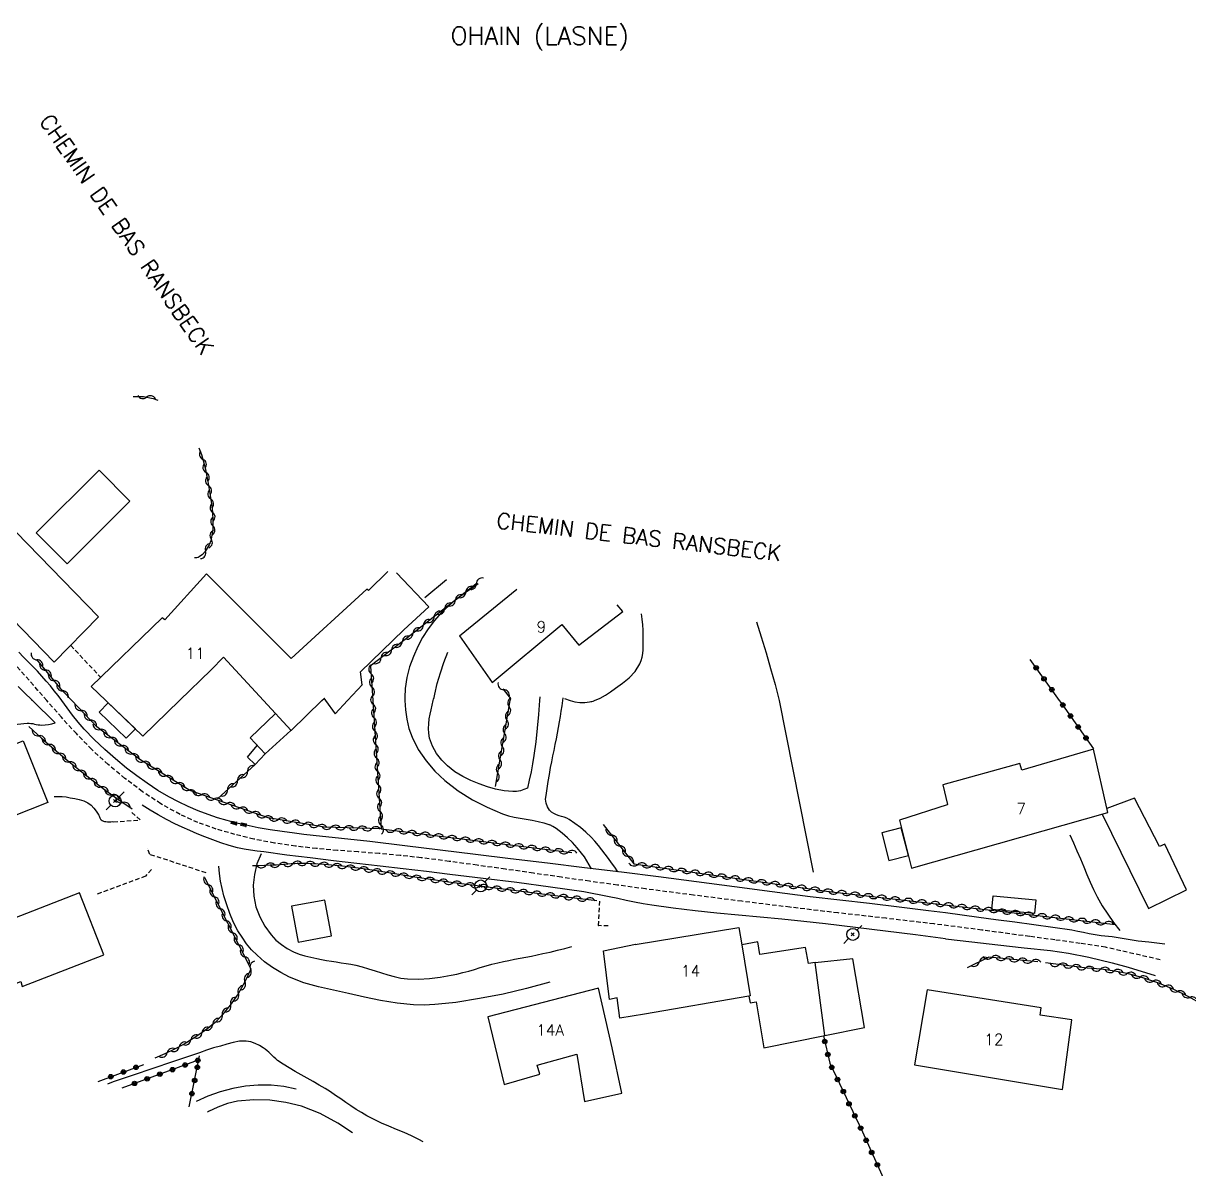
# Model space of a CAD drawing. Header units: millimetres. Extents: x 156000 to 157001, y 155000 to 156000.
# Drawn here: x 156392.4 to 156522.5, y 155118.7 to 155246.5 of the extents above; entities that cross this region are included whole.
import ezdxf
from ezdxf.enums import TextEntityAlignment as Align

# ---------------------------------------------------------------- set-up
doc = ezdxf.new("R2010")
doc.units = ezdxf.units.MM
doc.linetypes.add('DASHED', pattern=[0.75, 0.5, -0.25])
doc.layers.get('0').update_dxf_attribs({"linetype": 'CONTINUOUS'})
for name, color, linetype in [('W0001', 6, 'DASHED'), ('W0008', 7, 'CONTINUOUS'), ('W0017', 7, 'CONTINUOUS'), ('W0101', 7, 'CONTINUOUS'), ('W0104', 1, 'CONTINUOUS'), ('W0112', 1, 'DASHED'), ('W0211', 2, 'CONTINUOUS'), ('W0300', 7, 'CONTINUOUS'), ('W0303', 7, 'CONTINUOUS'), ('W0310', 3, 'CONTINUOUS'), ('W0323', 7, 'CONTINUOUS'), ('W0330', 7, 'CONTINUOUS'), ('W0401', 7, 'CONTINUOUS'), ('W0473', 7, 'CONTINUOUS'), ('W0515', 5, 'CONTINUOUS'), ('W0989', 7, 'CONTINUOUS'), ('W0991', 7, 'CONTINUOUS')]:
    doc.layers.add(name, color=color, linetype=linetype)
doc.styles.get("Standard").update_dxf_attribs({"font": 'romans.shx', "width": 0.85})

# ---------------------------------------------------------------- blocks, each defined once
blk = doc.blocks.new('T473')
for p, q in [((-0.166667, 0.166667), (0.166667, -0.166667)), ((-0.166667, -0.166667), (0.166667, 0.166667)), ((0.500001, 0.500001), (1.000002, 1.000002)), ((-1.000002, -1.000002), (-0.500001, -0.500001))]:
    blk.add_line(p, q)
blk.add_ellipse((0, 0), major_axis=(0.471405, 0.471405), ratio=1, start_param=5.4977871438, end_param=11.780972451)
blk = doc.blocks.new('T401')
for p, q in [((-0.3, 0.3), (0, 0.3)), ((-0.3, -0.25), (-0.3, 0.3)), ((-0.3, 0.15), (0, 0.15)), ((-0.3, 0), (0, 0)), ((0, 0.3), (0, -0.25)), ((-0.3, -0.15), (0, -0.15)), ((-0.3, -0.25), (-0.3, -0.3)), ((-0.3, -0.3), (0, -0.3)), ((0, -0.3), (0, -0.25))]:
    blk.add_line(p, q)
blk = doc.blocks.new('t310o')
at = {"color": 0, "linetype": 'Continuous'}
for centre, start, end in [((-0.5, 0.38), 216.8699, 323.1304), ((0.5, -0.37), 36.8699, 143.1303)]:
    blk.add_arc(centre, 0.625, start, end, dxfattribs=at)
blk = doc.blocks.new('t323o')
at = {"color": 0, "linetype": 'Continuous'}
for radius in [0.25, 0.15]:
    blk.add_circle((0, 0), radius, dxfattribs=at)

msp = doc.modelspace()

# ---------------------------------------------------------------- linework, layer by layer
at = {"layer": 'W0001'}
for points in [[(156395.02, 155171), (156394.52, 155171.57), (156394.03, 155172.14), (156393.53, 155172.71), (156393.03, 155173.28), (156390.35, 155176.33)], [(156519.18, 155142.11), (156513.09, 155143.5), (156510.28, 155143.94), (156507.46, 155144.32), (156504.64, 155144.7), (156499.31, 155145.42), (156493.97, 155146.1), (156488.62, 155146.73), (156483.27, 155147.33), (156477.9, 155147.97), (156472.53, 155148.63), (156467.16, 155149.31), (156461.8, 155150.01), (156458.67, 155150.43), (156455.54, 155150.86), (156452.41, 155151.31), (156449.28, 155151.76), (156446.16, 155152.21), (156443.03, 155152.65), (156439.9, 155153.08), (156436.76, 155153.48), (156434.43, 155153.74), (156432.1, 155153.95), (156429.76, 155154.13), (156427.43, 155154.3), (156425.09, 155154.51), (156422.75, 155154.77), (156420.42, 155155.11), (156418.11, 155155.56), (156416, 155156.07), (156413.91, 155156.68), (156411.86, 155157.41), (156409.88, 155158.31), (156407.73, 155159.5), (156405.69, 155160.85), (156403.73, 155162.32), (156401.85, 155163.88), (156400.03, 155165.56), (156398.31, 155167.32), (156396.65, 155169.15), (156395.02, 155171)]]:
    msp.add_lwpolyline(points, dxfattribs=at)
at = {"layer": 'W0008'}
for points in [[(156396.68, 155171), (156396.27, 155171.56), (156395.84, 155172.11), (156395.41, 155172.66), (156394.96, 155173.19), (156394.47, 155173.74), (156393.97, 155174.28), (156393.45, 155174.81), (156392.94, 155175.34), (156392.42, 155175.86), (156391.9, 155176.39)], [(156393.41, 155171), (156393.38, 155171.03), (156393.35, 155171.05), (156393.33, 155171.08), (156393.3, 155171.11), (156392.56, 155171.84), (156391.83, 155172.58)], [(156395.96, 155168.54), (156393.41, 155171)], [(156480.16, 155149.11), (156475.93, 155149.69), (156471.7, 155150.25), (156467.47, 155150.81), (156463.24, 155151.35), (156459.12, 155151.87), (156454.99, 155152.37), (156450.86, 155152.87), (156446.73, 155153.37), (156442.81, 155153.86), (156438.89, 155154.34), (156434.96, 155154.82), (156431.04, 155155.29), (156429.99, 155155.41), (156428.94, 155155.52), (156427.88, 155155.63), (156426.83, 155155.74), (156425.78, 155155.85), (156424.73, 155155.96), (156423.68, 155156.09), (156422.63, 155156.23), (156421.28, 155156.41), (156419.94, 155156.61), (156418.59, 155156.83), (156417.25, 155157.1), (156416.18, 155157.35), (156415.12, 155157.63), (156414.07, 155157.95), (156413.02, 155158.3), (156411.9, 155158.73), (156410.78, 155159.2), (156409.69, 155159.71), (156408.62, 155160.27), (156407.4, 155161), (156406.21, 155161.79), (156405.05, 155162.62), (156403.92, 155163.49), (156402.68, 155164.51), (156401.47, 155165.57), (156400.31, 155166.68), (156399.19, 155167.83), (156398.52, 155168.59), (156397.89, 155169.38), (156397.28, 155170.19), (156396.68, 155171)], [(156495.25, 155144.46), (156491.9, 155144.89), (156488.55, 155145.31), (156485.2, 155145.72), (156481.85, 155146.11), (156479.43, 155146.38), (156477.01, 155146.62), (156474.58, 155146.85), (156472.16, 155147.08), (156469.73, 155147.32), (156467.31, 155147.58), (156464.89, 155147.87), (156462.48, 155148.21), (156461.52, 155148.36), (156460.57, 155148.54), (156459.63, 155148.73), (156458.69, 155148.93), (156457.74, 155149.13), (156456.8, 155149.32), (156455.85, 155149.5), (156454.9, 155149.67), (156451.18, 155150.22), (156447.44, 155150.71), (156443.7, 155151.16), (156439.96, 155151.62), (156437.37, 155151.94), (156434.77, 155152.25), (156432.18, 155152.55), (156429.58, 155152.84), (156426.99, 155153.15), (156424.4, 155153.46), (156421.8, 155153.78), (156419.22, 155154.13), (156418.48, 155154.23), (156417.75, 155154.33), (156417.01, 155154.44), (156416.29, 155154.59), (156415.35, 155154.85), (156414.44, 155155.15), (156413.53, 155155.49), (156412.63, 155155.83), (156411.79, 155156.16), (156410.95, 155156.51), (156410.12, 155156.88), (156409.3, 155157.27), (156408.37, 155157.76), (156407.45, 155158.27), (156406.55, 155158.8), (156405.66, 155159.36)], [(156519.73, 155143.84), (156517.93, 155144.08), (156516.74, 155144.2), (156515.17, 155144.44), (156515.17, 155144.44), (156513.83, 155144.65), (156513.83, 155144.65), (156513.83, 155144.65), (156512.62, 155144.79), (156512.62, 155144.79), (156511.29, 155145), (156510.64, 155145.14), (156509.99, 155145.27), (156509.34, 155145.39), (156507.23, 155145.72), (156505.1, 155146.02), (156502.97, 155146.29), (156500.85, 155146.57), (156498.98, 155146.83), (156497.11, 155147.08), (156495.24, 155147.33), (156493.37, 155147.57), (156490.07, 155147.98), (156486.77, 155148.37), (156483.46, 155148.75), (156480.16, 155149.11)], [(156495.25, 155144.46), (156498.17, 155144.11), (156501.1, 155143.78), (156504.03, 155143.45), (156506.96, 155143.14), (156506.96, 155143.14), (156506.96, 155143.14), (156508.98, 155142.84), (156508.98, 155142.84), (156508.98, 155142.84), (156511.23, 155142.38), (156511.23, 155142.38), (156511.23, 155142.38), (156513.82, 155141.78), (156515.64, 155141.28), (156518.62, 155140.37)]]:
    msp.add_lwpolyline(points, dxfattribs=at)
at = {"layer": 'W0017'}
for points in [[(156443.13, 155184.02), (156443.12, 155184.01), (156441.69, 155183.03), (156440.29, 155181.99), (156439.01, 155180.81), (156438.25, 155179.94), (156437.55, 155179.02), (156436.93, 155178.05), (156436.39, 155177.03), (156435.9, 155175.92), (156435.48, 155174.77), (156435.17, 155173.58), (156434.99, 155172.37), (156434.97, 155172.02), (156434.96, 155171.68), (156434.95, 155171.34), (156434.96, 155171)], [(156456.09, 155171), (156456.74, 155171.26), (156457.34, 155171.61), (156457.9, 155172), (156458.45, 155172.4), (156459.21, 155172.96), (156459.96, 155173.56), (156460.64, 155174.26), (156461.17, 155175.09), (156461.32, 155175.47), (156461.42, 155175.86), (156461.49, 155176.27), (156461.51, 155176.67), (156461.52, 155177.07), (156461.51, 155177.46), (156461.51, 155177.85), (156461.51, 155178.25), (156461.51, 155178.86), (156461.48, 155179.47), (156461.43, 155180.08), (156461.35, 155180.69)], [(156438.11, 155171), (156438.16, 155171.18), (156438.2, 155171.37), (156438.24, 155171.55), (156438.28, 155171.74), (156438.57, 155172.93), (156438.91, 155174.1), (156439.31, 155175.26), (156439.76, 155176.39)], [(156434.96, 155171), (156435.02, 155169.96), (156435.17, 155168.92), (156435.41, 155167.91), (156435.76, 155166.92), (156436.45, 155165.55), (156437.31, 155164.28), (156438.31, 155163.13), (156439.41, 155162.08), (156440.88, 155160.93), (156442.48, 155159.95), (156444.14, 155159.11), (156445.85, 155158.39), (156446.5, 155158.17), (156447.15, 155158), (156447.81, 155157.88), (156448.48, 155157.77), (156449.14, 155157.66), (156449.81, 155157.54), (156450.46, 155157.37), (156451.11, 155157.16)], [(156448.62, 155161.24), (156448.23, 155161.08), (156447.83, 155160.96), (156447.41, 155160.88), (156446.98, 155160.86), (156446.02, 155160.93), (156445.07, 155161.12), (156444.15, 155161.39), (156443.25, 155161.72), (156442.31, 155162.11), (156441.4, 155162.54), (156440.52, 155163.07), (156439.72, 155163.72), (156439.07, 155164.38), (156438.49, 155165.11), (156438.02, 155165.94), (156437.71, 155166.83), (156437.62, 155167.36), (156437.59, 155167.9), (156437.61, 155168.43), (156437.67, 155168.96), (156437.76, 155169.48), (156437.87, 155169.99), (156437.99, 155170.49), (156438.11, 155171)], [(156449.97, 155171), (156449.86, 155169.47), (156449.72, 155167.94), (156449.54, 155166.41), (156449.33, 155164.89), (156449.19, 155163.97), (156449.02, 155163.06), (156448.83, 155162.15), (156448.62, 155161.24)], [(156449.99, 155171.41), (156449.97, 155171)], [(156450.7, 155160.44), (156450.82, 155161.22), (156450.95, 155162), (156451.08, 155162.77), (156451.21, 155163.55), (156451.33, 155164.19), (156451.46, 155164.83), (156451.59, 155165.46), (156451.72, 155166.1), (156451.85, 155166.74), (156451.98, 155167.37), (156452.1, 155168.01), (156452.21, 155168.65), (156452.31, 155169.24), (156452.4, 155169.83), (156452.48, 155170.41), (156452.56, 155171)], [(156452.56, 155171), (156452.6, 155171.33)], [(156452.77, 155171.25), (156453.4, 155171)], [(156453.4, 155171), (156453.92, 155170.87), (156454.46, 155170.8), (156455.01, 155170.8), (156455.55, 155170.86), (156455.69, 155170.89), (156455.82, 155170.92), (156455.96, 155170.96), (156456.09, 155171)], [(156388.54, 155167.45), (156389.57, 155167.86), (156390.64, 155168.17), (156391.73, 155168.38), (156392.83, 155168.49), (156393.04, 155168.49), (156393.24, 155168.47), (156393.45, 155168.44), (156393.65, 155168.39), (156393.84, 155168.35), (156394.05, 155168.31), (156394.25, 155168.29), (156394.45, 155168.28), (156394.84, 155168.3), (156395.22, 155168.35), (156395.59, 155168.43), (156395.96, 155168.54)], [(156395.83, 155160.33), (156396.28, 155160.33), (156396.73, 155160.3), (156397.18, 155160.26), (156397.63, 155160.18), (156398.13, 155160.1), (156398.64, 155159.99), (156399.13, 155159.84), (156399.6, 155159.61), (156399.95, 155159.34), (156400.25, 155159.03), (156400.51, 155158.69), (156400.76, 155158.34), (156400.8, 155158.27), (156400.83, 155158.19), (156400.86, 155158.11), (156400.89, 155158.03), (156400.92, 155157.95), (156400.96, 155157.87), (156401.01, 155157.79), (156401.07, 155157.72), (156401.19, 155157.64), (156401.32, 155157.58), (156401.45, 155157.54), (156401.58, 155157.51), (156401.78, 155157.48), (156401.97, 155157.47), (156402.17, 155157.48), (156402.36, 155157.51)], [(156458.72, 155151.93), (156458.37, 155152.42), (156458.01, 155152.92), (156457.65, 155153.4), (156457.28, 155153.89), (156456.9, 155154.37), (156456.53, 155154.86), (156456.14, 155155.34), (156455.72, 155155.79), (156455.14, 155156.33), (156454.54, 155156.84), (156453.92, 155157.32), (156453.26, 155157.76), (156453, 155157.9), (156452.72, 155158), (156452.43, 155158.09), (156452.15, 155158.17), (156451.86, 155158.27), (156451.57, 155158.4), (156451.3, 155158.58), (156451.08, 155158.8), (156450.85, 155159.17), (156450.7, 155159.58), (156450.65, 155160.01), (156450.7, 155160.44)], [(156455.75, 155152.24), (156455.52, 155152.7), (156455.26, 155153.15), (156454.97, 155153.58), (156454.66, 155154), (156454.16, 155154.6), (156453.63, 155155.18), (156453.07, 155155.72), (156452.48, 155156.24), (156452.15, 155156.49), (156451.81, 155156.73), (156451.47, 155156.96), (156451.11, 155157.16)], [(156509.12, 155156.04), (156509.51, 155155.14), (156509.9, 155154.25), (156510.29, 155153.36), (156510.68, 155152.47), (156511.03, 155151.62), (156511.38, 155150.77), (156511.74, 155149.93), (156512.16, 155149.11), (156512.73, 155148.13), (156513.34, 155147.19), (156514, 155146.27), (156514.7, 155145.38)], [(156418.92, 155153.93), (156418.45, 155152.81), (156418.16, 155151.63), (156418.04, 155150.41), (156418.1, 155149.19), (156418.34, 155148.02), (156418.76, 155146.89), (156419.33, 155145.84), (156420.02, 155144.87), (156420.56, 155144.29), (156421.18, 155143.8), (156421.84, 155143.38), (156422.52, 155143.01), (156423.15, 155142.74), (156423.81, 155142.55), (156424.47, 155142.39), (156425.12, 155142.24), (156425.66, 155142.12), (156426.21, 155142.02), (156426.75, 155141.94), (156427.3, 155141.86), (156427.84, 155141.78), (156428.39, 155141.69), (156428.93, 155141.6), (156429.47, 155141.49), (156430.2, 155141.31), (156430.91, 155141.1), (156431.62, 155140.87), (156432.33, 155140.64), (156433.04, 155140.42), (156433.77, 155140.23), (156434.5, 155140.07), (156435.25, 155139.98), (156436.47, 155139.94), (156437.69, 155140.02), (156438.9, 155140.18), (156440.1, 155140.38), (156440.76, 155140.51), (156441.42, 155140.67), (156442.07, 155140.85), (156442.72, 155141.04), (156443.36, 155141.23), (156444.01, 155141.43), (156444.66, 155141.61), (156445.31, 155141.77), (156445.94, 155141.91), (156446.56, 155142.04), (156447.19, 155142.17), (156447.82, 155142.29), (156448.45, 155142.4), (156449.08, 155142.52), (156449.71, 155142.65), (156450.33, 155142.79), (156451.15, 155142.97), (156451.96, 155143.16), (156452.78, 155143.36), (156453.59, 155143.57)], [(156451.11, 155139.61), (156448.53, 155138.9), (156445.92, 155138.29), (156443.29, 155137.78), (156440.64, 155137.36), (156439.47, 155137.22), (156438.29, 155137.11), (156437.1, 155137.06), (156435.91, 155137.08), (156434.08, 155137.26), (156432.25, 155137.56), (156430.45, 155137.93), (156428.66, 155138.33), (156427, 155138.7), (156425.33, 155139.08), (156423.68, 155139.54), (156422.08, 155140.17), (156421.11, 155140.67), (156420.18, 155141.24), (156419.29, 155141.89), (156418.47, 155142.61), (156417.85, 155143.23), (156417.29, 155143.9), (156416.79, 155144.61), (156416.33, 155145.35), (156415.84, 155146.28), (156415.43, 155147.25), (156415.08, 155148.25), (156414.77, 155149.25), (156414.57, 155150.07), (156414.4, 155150.89), (156414.29, 155151.72), (156414.21, 155152.56)]]:
    msp.add_lwpolyline(points, dxfattribs=at)
at = {"layer": 'W0101'}
for points in [[(156433.05, 155185.4), (156430.91, 155183.28), (156430.72, 155183.42), (156422.25, 155175.71), (156412.83, 155185.15), (156408.16, 155180.03), (156407.89, 155180.24), (156399.95, 155172.59)], [(156434.85, 155178.88), (156437.61, 155181.45), (156434, 155185.27)], [(156441.05, 155178.21), (156447.45, 155183.43)], [(156441.05, 155178.21), (156444.67, 155173.03), (156452.47, 155179.48), (156454.35, 155177.17), (156459.26, 155180.94), (156458.62, 155181.67)], [(156430.17, 155172.76), (156430, 155174.2), (156434.85, 155178.88)], [(156413.35, 155174.42), (156414.71, 155175.84), (156419.2, 155171)], [(156409.82, 155171), (156413.35, 155174.42)], [(156399.95, 155172.59), (156401.61, 155171)], [(156428.54, 155171), (156430.22, 155172.81)], [(156401.61, 155171), (156405.73, 155167.05), (156409.82, 155171)], [(156419.2, 155171), (156422.28, 155167.68), (156425.7, 155171)], [(156425.7, 155171), (156425.96, 155171.25), (156425.92, 155171.26), (156426.11, 155171)], [(156426.11, 155171), (156427.17, 155169.54), (156428.54, 155171)], [(156473.33, 155138.06), (156461.66, 155136.04), (156458.93, 155135.58), (156458.64, 155137.88), (156457.79, 155137.68), (156457.12, 155143.1), (156460.66, 155143.83), (156460.62, 155143.81), (156472.2, 155145.72), (156472.52, 155143.78)], [(156473.33, 155138.06), (156473.45, 155137.32), (156474.14, 155137.4), (156474.98, 155132.28), (156481.78, 155133.65), (156480.71, 155141.81), (156479.98, 155141.69), (156479.63, 155143.48), (156474.54, 155142.69), (156474.32, 155144.12), (156472.52, 155143.78)]]:
    msp.add_lwpolyline(points, dxfattribs=at)
for points in [[(156395.11, 155159.65), (156385.44, 155155.8), (156382.7, 155162.68), (156392.38, 155166.52)], [(156491.47, 155152.32), (156513.35, 155158.52), (156511.74, 155165.59), (156503.76, 155163.26), (156503.53, 155164.01), (156494.94, 155161.61), (156495.47, 155159.41), (156495.45, 155159.37), (156490.11, 155157.66)], [(156387.53, 155153.85), (156380.38, 155151.07), (156383.41, 155143.56), (156384.58, 155143.93), (156386.9, 155137.66), (156392.1, 155139.7), (156392.28, 155139.12), (156401.38, 155142.66), (156398.65, 155149.56), (156390.55, 155146.43)], [(156456.56, 155138.94), (156444.19, 155135.73), (156446.01, 155128.21), (156450.02, 155129.34), (156449.69, 155130.36), (156454.13, 155131.58), (156455, 155126.3), (156459.13, 155127.24), (156458.06, 155132.27)], [(156491.79, 155130.4), (156508.28, 155127.65), (156509.33, 155135.41), (156505.81, 155135.92), (156505.92, 155136.76), (156493.22, 155138.77)]]:
    msp.add_lwpolyline(points, close=True, dxfattribs=at)
at = {"layer": 'W0104'}
for points in [[(156386.52, 155184.89), (156395.84, 155175.28), (156400.77, 155180.33), (156391.56, 155189.81)], [(156401.86, 155170.76), (156404.89, 155167.86), (156403.88, 155166.8), (156400.85, 155169.7)], [(156488.14, 155156.27), (156488.94, 155153.16), (156491.11, 155153.72), (156490.32, 155156.83)], [(156426.77, 155144.76), (156426.04, 155148.77), (156422.32, 155148.09), (156423.04, 155144.08)], [(156505.18, 155147.27), (156500.4, 155147.72), (156500.55, 155149.24), (156505.33, 155148.79)]]:
    msp.add_lwpolyline(points, close=True, dxfattribs=at)
for points in [[(156422.23, 155167.66), (156419.37, 155165.08), (156417.7, 155166.85), (156420.53, 155169.57)], [(156419.37, 155165.08), (156418.25, 155163.87), (156417.38, 155164.7), (156418.49, 155166)], [(156512.74, 155158.34), (156517.9, 155147.82), (156522.12, 155149.89), (156519.71, 155155.01), (156519.1, 155154.74), (156516.34, 155160.13), (156513.24, 155158.97)], [(156472.52, 155143.78), (156473.46, 155138.09)], [(156481.78, 155133.65), (156486.2, 155134.54), (156484.91, 155142.23), (156480.72, 155141.77)], [(156473.46, 155138.09), (156473.33, 155138.06)]]:
    msp.add_lwpolyline(points, dxfattribs=at)
at = {"layer": 'W0112'}
for points in [[(156397.68, 155177.16), (156401.01, 155173.61)], [(156402.43, 155157.48), (156405.43, 155157.71), (156404.47, 155158.53)], [(156412.77, 155151.8), (156406.51, 155153.85), (156406.24, 155154.57)], [(156406.69, 155152.16), (156406.03, 155151.43), (156400.59, 155149.42)], [(156457.64, 155145.9), (156456.52, 155145.91), (156456.56, 155145.91), (156456.7, 155148.73)]]:
    msp.add_lwpolyline(points, dxfattribs=at)
at = {"layer": 'W0211'}
for points in [[(156436.99, 155121.81), (156436.52, 155122.07), (156435.69, 155122.47), (156434.86, 155122.83), (156434.02, 155123.19), (156433.17, 155123.54), (156432.33, 155123.9), (156431.51, 155124.29), (156430.7, 155124.71), (156430.1, 155125.06), (156429.51, 155125.42), (156428.93, 155125.81), (156428.36, 155126.2), (156427.79, 155126.59), (156427.22, 155126.98), (156426.64, 155127.37), (156426.06, 155127.74), (156425.4, 155128.14), (156424.73, 155128.52), (156424.06, 155128.89), (156423.38, 155129.27), (156422.71, 155129.65), (156422.04, 155130.04), (156421.39, 155130.45), (156420.75, 155130.89), (156420.55, 155131.06), (156420.35, 155131.23), (156420.16, 155131.42), (156419.97, 155131.61), (156419.78, 155131.79), (156419.59, 155131.97), (156419.38, 155132.14), (156419.16, 155132.29), (156418.72, 155132.54), (156418.26, 155132.77), (156417.77, 155132.95), (156417.26, 155133.04), (156416.52, 155133.03), (156415.79, 155132.89), (156415.09, 155132.69), (156414.4, 155132.49), (156413.6, 155132.27), (156412.82, 155132.01), (156412.04, 155131.74), (156411.26, 155131.48), (156409.05, 155130.74), (156406.84, 155129.99), (156404.63, 155129.24), (156402.43, 155128.48), (156401.78, 155128.25)], [(156422.84, 155127.69), (156421.44, 155127.96), (156420.03, 155128.11), (156418.6, 155128.12), (156417.18, 155128.01), (156415.75, 155127.77), (156414.35, 155127.4), (156412.98, 155126.9), (156411.67, 155126.29)]]:
    msp.add_lwpolyline(points, dxfattribs=at)
at = {"layer": 'W0300'}
for points in [[(156474.15, 155179.78), (156474.69, 155178.12), (156475.23, 155176.35), (156475.74, 155174.57), (156476.24, 155172.79), (156476.71, 155171)], [(156476.71, 155171), (156480.48, 155151.86)]]:
    msp.add_lwpolyline(points, dxfattribs=at)
at = {"layer": 'W0303'}
msp.add_lwpolyline([(156437.17, 155182.52), (156439.61, 155184.5)], dxfattribs=at)
at = {"layer": 'W0310'}
for points in [[(156404.65, 155204.92), (156405.78, 155204.9), (156406.89, 155204.69), (156407.38, 155204.51)], [(156411.98, 155199.19), (156412.27, 155198.46), (156412.68, 155196.95), (156412.97, 155195.42), (156413.23, 155193.89), (156413.37, 155192.96), (156413.49, 155192.01), (156413.54, 155191.06), (156413.52, 155190.11), (156413.47, 155189.67), (156413.4, 155189.24), (156413.29, 155188.81), (156413.12, 155188.39), (156412.91, 155188.01), (156412.67, 155187.64), (156412.38, 155187.3), (156412.02, 155187.03), (156411.89, 155186.97), (156411.76, 155186.93), (156411.62, 155186.92), (156411.48, 155186.93)], [(156442.94, 155184.05), (156442.69, 155183.85), (156438.83, 155180.83), (156434.97, 155177.82), (156431.09, 155174.83)], [(156397.81, 155171), (156396.81, 155172.05), (156393.9, 155175.59)], [(156431.13, 155174.83), (156431.38, 155171)], [(156446.71, 155171), (156446.75, 155171.23), (156445.91, 155172.3)], [(156431.38, 155171), (156432.3, 155156.69), (156425.98, 155156.91), (156419.7, 155157.93), (156410.95, 155160.98), (156405.39, 155164.42), (156400.6, 155168.07), (156397.81, 155171)], [(156445.07, 155161.44), (156446.71, 155171)], [(156393.01, 155168.11), (156394.41, 155166.83), (156395.83, 155165.58), (156397.28, 155164.35), (156398.76, 155163.16), (156400.17, 155162.06), (156401.6, 155160.98), (156403.06, 155159.94), (156404.53, 155158.92)], [(156418.24, 155163.87), (156414.07, 155160.04)], [(156432.3, 155156.69), (156453.57, 155154.06)], [(156457.08, 155157.18), (156460.48, 155152.8), (156482.24, 155149.73), (156514.2, 155146.05)], [(156456.37, 155148.67), (156452.3, 155149.18), (156448.24, 155149.69), (156444.17, 155150.2), (156440.11, 155150.73), (156438.09, 155151.01), (156436.07, 155151.32), (156434.06, 155151.65), (156432.04, 155151.97), (156430.02, 155152.27), (156427.99, 155152.53), (156425.96, 155152.73), (156423.91, 155152.85), (156423.5, 155152.86), (156423.08, 155152.85), (156422.67, 155152.82), (156422.26, 155152.79), (156421.85, 155152.76), (156421.43, 155152.72), (156421.02, 155152.69), (156420.61, 155152.67), (156419.94, 155152.64), (156419.28, 155152.62), (156418.61, 155152.6), (156417.95, 155152.59)], [(156412.61, 155151.27), (156417.78, 155141.11)], [(156505.56, 155141.86), (156500.08, 155142.41), (156497.68, 155141.21)], [(156417.76, 155141.06), (156417.11, 155139.66), (156416.34, 155138.32), (156415.47, 155137.04), (156414.49, 155135.85), (156413.78, 155135.13), (156413, 155134.48), (156412.18, 155133.89), (156411.35, 155133.33), (156410.32, 155132.71), (156409.26, 155132.13), (156408.17, 155131.61), (156407.06, 155131.15)], [(156511.05, 155141.16), (156506.42, 155141.75)], [(156528.82, 155133.37), (156527.68, 155134.41), (156526.48, 155135.38), (156525.23, 155136.29), (156523.93, 155137.12), (156522.31, 155138.02), (156520.64, 155138.83), (156518.92, 155139.54), (156517.16, 155140.14), (156515.66, 155140.54), (156514.14, 155140.85), (156512.6, 155141.05), (156511.05, 155141.16)]]:
    msp.add_lwpolyline(points, dxfattribs=at)
at = {"layer": 'W0323'}
for points in [[(156507.98, 155171), (156504.7, 155175.6)], [(156511.78, 155165.61), (156508.14, 155170.78), (156507.98, 155171)], [(156481.64, 155133.62), (156482.33, 155130.59), (156485.98, 155122.92), (156489.48, 155115.14)], [(156411.91, 155130.91), (156403.39, 155127.8)], [(156410.89, 155125.7), (156412.06, 155131.39)], [(156400.74, 155128.54), (156405.84, 155130.43)]]:
    msp.add_lwpolyline(points, dxfattribs=at)
at = {"layer": 'W0330'}
msp.add_lwpolyline([(156429.09, 155122.82), (156427.46, 155123.87), (156425.51, 155124.96), (156423.43, 155125.78), (156421.68, 155126.2), (156419.9, 155126.44), (156418.1, 155126.48), (156416.3, 155126.33), (156415.17, 155126.07), (156414.09, 155125.66), (156413.05, 155125.18), (156412.93, 155125.13)], dxfattribs=at)
at = {"layer": 'W0515'}
msp.add_lwpolyline([(156400.84, 155196.71), (156404.29, 155193.25), (156397.29, 155186.26), (156393.84, 155189.72)], close=True, dxfattribs=at)

# ---------------------------------------------------------------- block references
at = {"layer": 'W0310'}
for p, rotation in [((156406.14, 155204.83), 349.1650187783866), ((156412.42, 155197.9), 284.9822063884675), ((156412.77, 155196.44), 281.0091398859038), ((156413.05, 155194.97), 279.5259397907092), ((156413.29, 155193.49), 278.7292696246957), ((156413.49, 155192), 273.4633959041755), ((156413.53, 155190.5), 268.4460054117483), ((156413.34, 155189.02), 255.0143565587946), ((156412.7, 155187.68), 237.0289264207859), ((156441.75, 155183.12), 218.1119703062435), ((156442.93, 155184.04), 218.3576150178762), ((156440.57, 155182.19), 218.1119703062435), ((156439.39, 155181.26), 218.1119703062435), ((156437.02, 155179.42), 217.866329382931), ((156438.21, 155180.34), 217.866329382931), ((156435.84, 155178.5), 217.866329382931), ((156433.47, 155176.66), 217.6206922472022), ((156434.65, 155177.58), 217.6206922472022), ((156393.92, 155175.56), 129.4423874963415), ((156432.28, 155175.75), 217.6206922472022), ((156394.87, 155174.41), 129.4423874963415), ((156431.19, 155173.99), 273.6929077193639), ((156395.83, 155173.25), 129.4423874963415), ((156431.28, 155172.5), 273.6929077193639), ((156396.78, 155172.09), 129.4423874963415), ((156445.97, 155172.23), 127.8564951789317), ((156431.41, 155170.59), 273.6929077193472), ((156446.59, 155170.31), 80.26267533481123), ((156398.84, 155169.91), 133.582296401901), ((156399.88, 155168.83), 133.582296401901), ((156431.5, 155169.1), 273.6929077193472), ((156446.34, 155168.83), 80.26267533481123), ((156400.96, 155167.79), 142.7421522614374), ((156431.6, 155167.6), 273.6929077193472), ((156446.08, 155167.35), 80.26267533481123), ((156394.11, 155167.09), 317.6344975470948), ((156402.15, 155166.89), 142.7421522614374), ((156431.7, 155166.1), 273.6929077193472), ((156395.24, 155166.1), 318.7407105861161), ((156396.37, 155165.12), 319.8469211936234), ((156403.35, 155165.98), 142.7421522614374), ((156404.54, 155165.07), 142.7421522614374), ((156445.83, 155165.87), 80.26267533481123), ((156397.52, 155164.16), 320.9531293714999), ((156405.76, 155164.2), 148.1876905388885), ((156431.79, 155164.61), 273.6929077193472), ((156445.57, 155164.39), 80.26267533481123), ((156398.69, 155163.21), 320.9531293714999), ((156399.87, 155162.29), 322.059337691446), ((156407.03, 155163.41), 148.1876905388885), ((156408.31, 155162.61), 148.1876905388885), ((156417.38, 155163.08), 222.5613760944061), ((156431.89, 155163.11), 273.6929077193472), ((156445.32, 155162.92), 80.26267533481123), ((156401.07, 155161.38), 323.1655464947738), ((156409.58, 155161.82), 148.1876905388885), ((156410.86, 155161.03), 148.1876905388885), ((156415.17, 155161.05), 222.5613760944061), ((156416.28, 155162.07), 222.5613760944061), ((156431.99, 155161.61), 273.6929077193472), ((156402.28, 155160.5), 324.271753687832), ((156412.26, 155160.52), 160.8042295400138), ((156413.68, 155160.02), 160.8042295400138), ((156432.08, 155160.12), 273.6929077193472), ((156403.5, 155159.63), 325.3779592700048), ((156415.1, 155159.53), 160.8042295400138), ((156416.51, 155159.04), 160.8042295400138), ((156432.18, 155158.62), 273.6929077193472), ((156417.93, 155158.55), 160.8042295400138), ((156419.35, 155158.05), 160.8042295400138), ((156420.81, 155157.75), 170.7762297896618), ((156422.29, 155157.51), 170.7762297896618), ((156432.28, 155157.12), 273.6929077193472), ((156423.77, 155157.27), 170.7762297896618), ((156425.25, 155157.03), 170.7762297896618), ((156426.74, 155156.88), 177.9820389757558), ((156428.24, 155156.83), 177.9820389757558), ((156429.74, 155156.78), 177.9820389757558), ((156431.24, 155156.72), 177.9820389757558), ((156433.79, 155156.5), 352.9618953915334), ((156435.28, 155156.32), 352.9618953915334), ((156458, 155156), 307.8287678871816), ((156436.77, 155156.14), 352.9618953915334), ((156438.26, 155155.95), 352.9618953915334), ((156439.75, 155155.77), 352.9618953915334), ((156441.24, 155155.58), 352.9618953915334), ((156442.73, 155155.4), 352.9618953915334), ((156444.21, 155155.22), 352.9618953915334), ((156445.7, 155155.03), 352.9618953915334), ((156458.92, 155154.81), 307.8287678871816), ((156447.19, 155154.85), 352.9618953915334), ((156448.68, 155154.67), 352.9618953915334), ((156450.17, 155154.48), 352.9618953915334), ((156451.66, 155154.3), 352.9618953915334), ((156453.15, 155154.11), 352.9618953915334), ((156459.84, 155153.63), 307.8287678871816), ((156419.45, 155152.63), 181.8997328617991), ((156420.95, 155152.69), 183.1085826305473), ((156422.44, 155152.81), 184.3601433757491), ((156423.94, 155152.85), 176.6310027202633), ((156425.44, 155152.76), 176.6310027202633), ((156426.93, 155152.63), 174.4316702324258), ((156428.42, 155152.48), 172.7255924703686), ((156429.91, 155152.29), 172.7255924703686), ((156460.93, 155152.74), 351.970181011201), ((156462.41, 155152.53), 351.970181011201), ((156463.9, 155152.32), 351.970181011201), ((156413.02, 155150.47), 296.944666382707), ((156431.4, 155152.07), 171.5135073445318), ((156432.88, 155151.84), 170.8637095267982), ((156434.36, 155151.6), 170.7777022771868), ((156435.84, 155151.36), 170.7777022771868), ((156437.32, 155151.12), 171.1897067885238), ((156465.38, 155152.11), 351.970181011201), ((156466.87, 155151.9), 351.970181011201), ((156468.35, 155151.69), 351.970181011201), ((156469.84, 155151.48), 351.970181011201), ((156471.33, 155151.27), 351.970181011201), ((156472.81, 155151.06), 351.970181011201), ((156413.7, 155149.13), 296.944666382707), ((156438.81, 155150.91), 172.099541755839), ((156440.29, 155150.7), 172.6892725096747), ((156441.78, 155150.51), 172.6892725096747), ((156443.27, 155150.32), 172.6892725096747), ((156444.76, 155150.13), 172.7526727855241), ((156446.24, 155149.94), 172.7526727855241), ((156447.73, 155149.75), 172.7526727855241), ((156474.3, 155150.85), 351.970181011201), ((156475.78, 155150.64), 351.970181011201), ((156477.27, 155150.43), 351.970181011201), ((156478.75, 155150.23), 351.970181011201), ((156480.24, 155150.02), 351.970181011201), ((156481.72, 155149.81), 351.970181011201), ((156414.38, 155147.79), 296.944666382707), ((156449.22, 155149.56), 172.8160774318308), ((156450.71, 155149.38), 172.8160774318308), ((156452.2, 155149.19), 172.8160774318308), ((156453.68, 155149), 172.8794864499521), ((156455.17, 155148.82), 172.8794864499521), ((156483.21, 155149.62), 353.4267647609958), ((156484.7, 155149.45), 353.4267647609958), ((156486.19, 155149.28), 353.4267647609958), ((156487.68, 155149.11), 353.4267647609958), ((156489.17, 155148.93), 353.4267647609958), ((156490.66, 155148.76), 353.4267647609958), ((156492.15, 155148.59), 353.4267647609958), ((156493.64, 155148.42), 353.4267647609958), ((156415.06, 155146.45), 296.944666382707), ((156495.13, 155148.25), 353.4267647609958), ((156496.62, 155148.08), 353.4267647609958), ((156498.11, 155147.9), 353.4267647609958), ((156499.6, 155147.73), 353.4267647609958), ((156501.09, 155147.56), 353.4267647609958), ((156502.58, 155147.39), 353.4267647609958), ((156504.07, 155147.22), 353.4267647609958), ((156505.56, 155147.05), 353.4267647609958), ((156507.05, 155146.87), 353.4267647609958), ((156508.54, 155146.7), 353.4267647609958), ((156510.03, 155146.53), 353.4267647609958), ((156511.52, 155146.36), 353.4267647609958), ((156513.01, 155146.19), 353.4267647609958), ((156415.74, 155145.12), 296.944666382707), ((156416.42, 155143.78), 296.944666382707), ((156417.1, 155142.44), 296.944666382707), ((156499.02, 155141.88), 206.4791505220604), ((156500.4, 155142.38), 174.2987254380566), ((156501.89, 155142.23), 174.2987254380566), ((156503.38, 155142.08), 174.2987254380566), ((156504.87, 155141.93), 174.2987254380566), ((156417.74, 155141.03), 245.173963606291), ((156507.9, 155141.56), 172.7487950927579), ((156509.39, 155141.38), 172.7487950927579), ((156510.88, 155141.19), 172.7487950927579), ((156512.55, 155141.06), 175.9497675699057), ((156514.04, 155140.86), 172.3092524308333), ((156515.51, 155140.57), 168.6687342833189), ((156417.11, 155139.67), 245.173963606291), ((156516.96, 155140.19), 165.0282131246429), ((156518.38, 155139.73), 161.2893584681211), ((156519.78, 155139.19), 157.5522270074786), ((156416.37, 155138.36), 240.354825179002), ((156521.15, 155138.58), 154.0568872205002), ((156522.5, 155137.92), 150.8037025478011), ((156415.52, 155137.12), 235.5356861724869), ((156413.51, 155134.91), 219.8063142072176), ((156414.58, 155135.96), 230.7165465873341), ((156412.33, 155133.99), 215.9284434672538), ((156411.07, 155133.17), 211.3701661355254), ((156408.44, 155131.74), 205.5313232911672), ((156409.78, 155132.41), 208.4507442173366)]:
    msp.add_blockref('t310o', p, dxfattribs=dict(at, rotation=rotation))
at = {"layer": 'W0323'}
for p, rotation in [((156505.36, 155174.66), 125.5343120553337), ((156506.24, 155173.44), 125.5343120553337), ((156507.11, 155172.22), 125.5343120553337), ((156508.33, 155170.51), 125.2041077191537), ((156509.19, 155169.29), 125.2041077191537), ((156510.05, 155168.06), 125.2041077191537), ((156510.92, 155166.84), 125.2041077191537), ((156481.78, 155133), 282.8344728682136), ((156482.12, 155131.54), 282.8344728682136), ((156410.44, 155130.37), 200.0369266262166), ((156411.85, 155130.89), 200.0369266262166), ((156402.15, 155129.07), 20.3107801062547), ((156403.56, 155129.59), 20.3107801062547), ((156404.96, 155130.11), 20.3107801062547), ((156407.62, 155129.35), 200.0369266262166), ((156409.03, 155129.86), 200.0369266262166), ((156411.8, 155130.11), 78.44613080259106), ((156482.56, 155130.12), 295.4468297197922), ((156404.8, 155128.32), 200.0369266262166), ((156406.21, 155128.83), 200.0369266262166), ((156411.5, 155128.64), 78.44613080259106), ((156483.2, 155128.76), 295.4468297197922), ((156411.2, 155127.17), 78.44613080259106), ((156483.85, 155127.41), 295.4468297197922), ((156484.49, 155126.05), 295.4468297197922), ((156485.14, 155124.7), 295.4468297197922), ((156485.78, 155123.34), 295.4468297197922), ((156486.4, 155121.98), 294.2260356030375), ((156487.02, 155120.61), 294.2260356030375), ((156487.64, 155119.24), 294.2260356030375)]:
    msp.add_blockref('t323o', p, dxfattribs=dict(at, rotation=rotation))
at = {"layer": 'W0401'}
for p, rotation in [((156415.94, 155157.5), 75.64753156851012), ((156417.01, 155157.31), 77.09717091795362)]:
    msp.add_blockref('T401', p, dxfattribs=dict(at, rotation=rotation))
at = {"layer": 'W0473'}
for p in [(156402.63, 155159.82), (156443.41, 155150.34), (156484.91, 155144.94)]:
    msp.add_blockref('T473', p, dxfattribs=at)

# ---------------------------------------------------------------- texts
at = {"layer": 'W0989'}
msp.add_text('OHAIN (LASNE)', height=2, dxfattribs=at).set_placement((156450, 155245), align=Align.MIDDLE)
for rotation, p in [(304.7727, (156394.1, 155235.62)), (353.3818, (156445.09, 155190.25))]:
    msp.add_text('CHEMIN DE BAS RANSBECK', height=1.75, rotation=rotation, dxfattribs=at).set_placement(p)
at = {"layer": 'W0991'}
for s, p in [('9', (156450.17, 155179.23)), ('11', (156411.57, 155176.27)), ('7', (156503.7, 155158.95)), ('14', (156466.82, 155140.87)), ('14A', (156451.16, 155134.27)), ('12', (156500.65, 155133.21))]:
    msp.add_text(s, height=1.25, dxfattribs=at).set_placement(p, align=Align.MIDDLE_CENTER)

doc.saveas('drawing.dxf')
